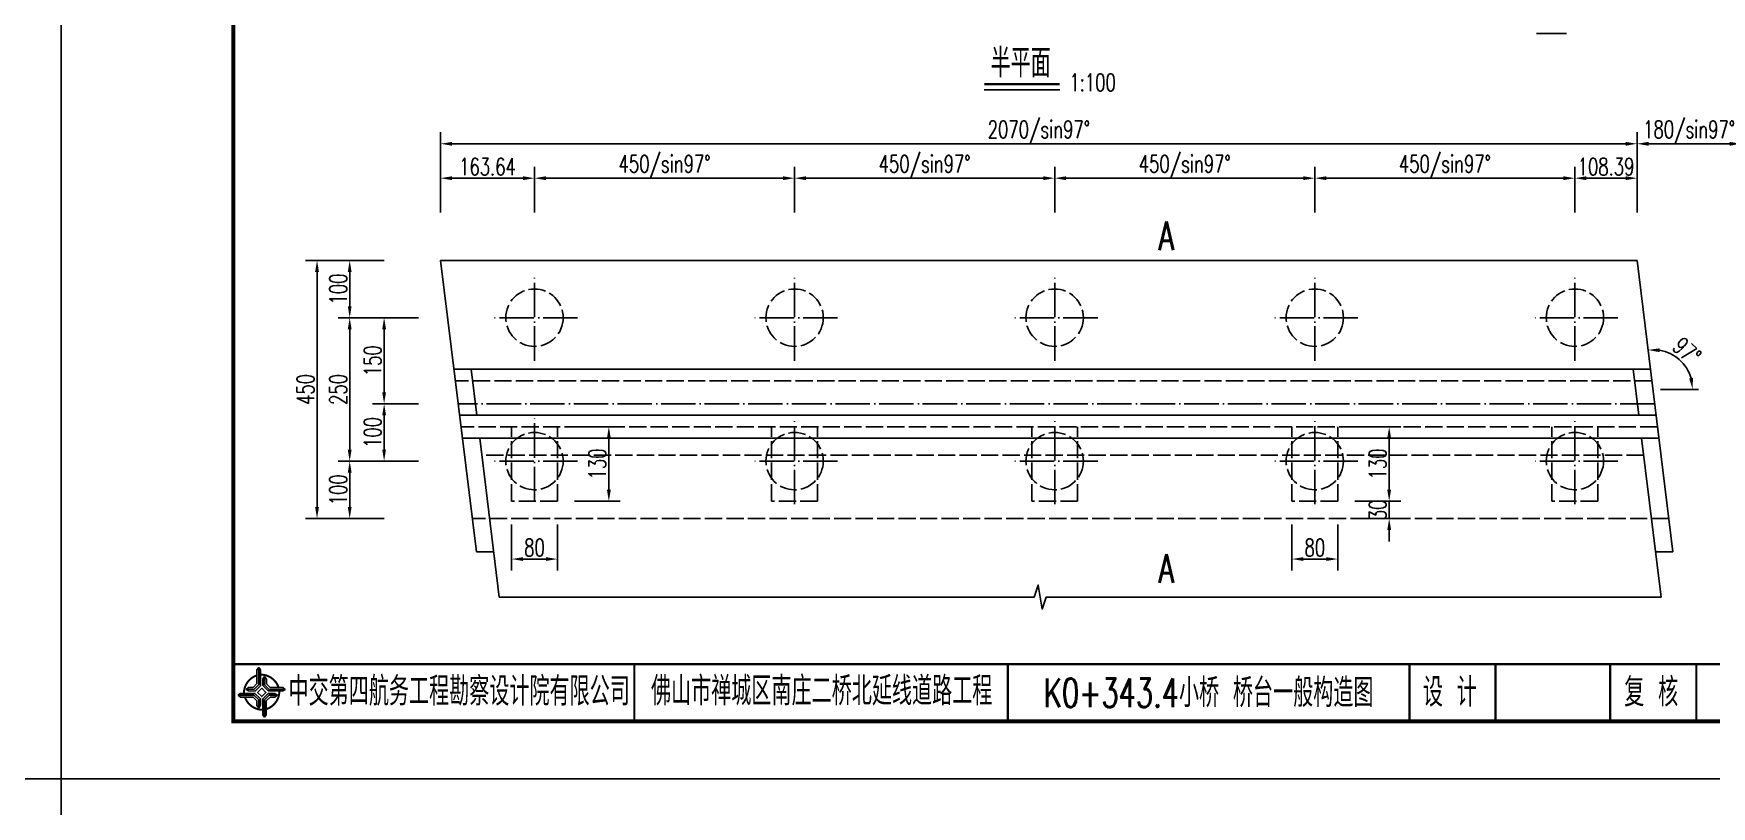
# Model space of a CAD drawing. Header units: millimetres. Extents: x -51 to 12129, y -1309 to -715.
# Drawn here: x 784.5 to 1077, y -1016.5 to -881.7 of the extents above; entities that cross this region are included whole.
import ezdxf
from ezdxf.enums import TextEntityAlignment as Align

# ---------------------------------------------------------------- set-up
doc = ezdxf.new("R2010")
doc.units = ezdxf.units.MM
doc.header["$LTSCALE"] = 0.25
doc.linetypes.add('ACAD_ISO02W100', pattern=[15, 12, -3])
doc.linetypes.add('ACAD_ISO04W100', pattern=[30, 24, -3, 0, -3])
for name, color, linetype in [('中心线', 3, 'ACAD_ISO04W100'), ('图框', 7, 'Continuous'), ('文字', 7, 'Continuous'), ('标注', 4, 'Continuous'), ('粗虚线', 1, 'Continuous'), ('轮廓线', 1, 'Continuous')]:
    doc.layers.add(name, color=color, linetype=linetype)
doc.styles.get("Standard").update_dxf_attribs({"font": 'simplex1.shx', "width": 0.7, "bigfont": 'hztxt.shx'})
doc.dimstyles.new('比例1：100', dxfattribs={"dimtxt": 3, "dimasz": 2, "dimexe": 2, "dimexo": 1, "dimgap": 0.5, "dimtad": 1, "dimlfac": 10, "dimzin": 13, "dimdsep": 46, "dimtxsty": 'Standard', "dimcen": -0.09, "dimclrd": 256, "dimclre": 256, "dimclrt": 7, "dimaunit": 1, "dimadec": 0, "dimazin": 2, "dimtfac": 0.0005, "dimtix": 1, "dimtmove": 2, "dimatfit": 3, "dimfxl": 0, "dimtolj": 1, "dimtzin": 13, "dimarcsym": 0})
doc.dimstyles.new('比例1：50', dxfattribs={"dimscale": 0, "dimtxt": 3, "dimasz": 2, "dimexe": 1, "dimexo": 1, "dimgap": 0.5, "dimtad": 1, "dimdec": 1, "dimlfac": 5, "dimzin": 13, "dimdsep": 46, "dimtxsty": 'Standard', "dimcen": -1, "dimclrd": 256, "dimclre": 256, "dimclrt": 7, "dimaunit": 1, "dimadec": 3, "dimazin": 0, "dimtfac": 0.0005, "dimtdec": 1, "dimtix": 1, "dimtmove": 2, "dimatfit": 3, "dimfxl": 0, "dimtolj": 1, "dimtzin": 13, "dimarcsym": 0})

# ---------------------------------------------------------------- blocks, each defined once
blk = doc.blocks.new('tb')
at = {"lineweight": -3}
h = blk.add_hatch(color=256, dxfattribs=at)
h.paths.add_polyline_path([(-1.23, -0.13), (-3.78, -0.14), (-4.14, -0.41), (-1.4, -0.44), (-0.56, -1.24), (-0.54, -2.62), (-0.27, -2.2), (-0.26, -1.06)])
h.paths.add_polyline_path([(0.13, -1.08), (0.14, -3.86), (0.41, -4.26), (0.44, -1.24), (1.25, -0.43), (2.66, -0.43), (2.26, -0.16), (1.07, -0.15)])
h.paths.add_polyline_path([(1.08, 0.3), (3.62, 0.3), (4.02, 0.56), (1.25, 0.57), (0.43, 1.39), (0.43, 2.8), (0.16, 2.41), (0.15, 1.24)])
h.paths.add_polyline_path([(-0.28, 1.21), (-0.28, 3.99), (-0.56, 4.39), (-0.57, 1.41), (-1.38, 0.6), (-2.74, 0.56), (-2.33, 0.3), (-1.2, 0.29)])
for p, q in [((-0.56, 4.39), (-0.57, 1.41)), ((-1.38, 0.6), (-2.74, 0.56)), ((-0.57, 1.41), (-1.38, 0.6)), ((0.43, 2.8), (0.43, 1.39)), ((0.43, 1.39), (1.25, 0.57)), ((1.25, 0.57), (4.02, 0.56)), ((-4.14, -0.41), (-1.4, -0.44)), ((-1.4, -0.44), (-0.56, -1.24)), ((-0.56, -1.24), (-0.54, -2.62)), ((0.41, -4.26), (0.44, -1.24)), ((0.44, -1.24), (1.25, -0.43)), ((1.25, -0.43), (2.66, -0.43))]:
    blk.add_line(p, q, dxfattribs=at)
at = {"lineweight": -3, "const_width": 0.35, "flags": 128}
for points in [[(-0.9, 3.02, 0.324167), (-3.16, -0.14)], [(2.88, 0.92, 0.324403), (-0.24, 3.15)], [(0.75, -2.86, 0.325418), (3.02, 0.26)], [(-2.98, -0.76, 0.322976), (0.14, -2.98)]]:
    blk.add_lwpolyline(points, format="xyb", dxfattribs=at)
at = {"lineweight": -3, "flags": 128}
for points in [[(-0.9, 3.99), (-0.9, 1.58), (-1.53, 0.91), (-2.34, 0.91), (-2.74, 0.56), (-2.33, 0.3), (-1.2, 0.29), (-0.28, 1.21), (-0.28, 3.99), (-0.56, 4.39)], [(-0.04, 0.77), (0.68, 0.04), (-0.04, -0.69), (-0.77, 0.05)], [(3.62, 0.92), (1.43, 0.92), (0.77, 1.54), (0.77, 2.38), (0.43, 2.8), (0.16, 2.41), (0.15, 1.24), (1.08, 0.3), (3.62, 0.3), (4.02, 0.56)], [(-3.73, -0.76), (-1.54, -0.76), (-0.89, -1.39), (-0.89, -2.21), (-0.54, -2.62), (-0.27, -2.2), (-0.26, -1.06), (-1.23, -0.13), (-3.78, -0.14), (-4.14, -0.41)], [(0.75, -3.85), (0.75, -1.43), (1.4, -0.78), (2.26, -0.78), (2.66, -0.43), (2.26, -0.16), (1.07, -0.15), (0.13, -1.08), (0.14, -3.86), (0.41, -4.26)]]:
    blk.add_lwpolyline(points, close=True, dxfattribs=at)
blk = doc.blocks.new('*D281')
at = {"layer": 'Defpoints', "color": 0}
for p in [(1055.06, -755.33), (846.51, -773.67), (1055.06, -911.64)]:
    blk.add_point(p, dxfattribs=at)
at = {"layer": '标注', "lineweight": -2}
for p, q in [((846.51, -761.33), (846.51, -753.33)), ((1055.06, -761.33), (1055.06, -753.33)), ((848.51, -755.33), (1053.06, -755.33))]:
    blk.add_line(p, q, dxfattribs=at)
at = {"layer": '标注'}
for points in [[(848.51, -755), (848.51, -755.67), (846.51, -755.33)], [(1053.06, -755), (1053.06, -755.67), (1055.06, -755.33)]]:
    blk.add_solid(points, dxfattribs=at)
at = {"layer": '标注', "color": 7, "insert": (950.78, -753.33), "char_height": 3, "attachment_point": 5}
blk.add_mtext('\\A1;2070/sin97%%D', dxfattribs=at)
blk = doc.blocks.new('*D282')
at = {"layer": 'Defpoints', "color": 0}
for p in [(1052.04, -761.33), (849.53, -773.61), (1052.04, -911.58)]:
    blk.add_point(p, dxfattribs=at)
at = {"layer": '标注', "lineweight": -2}
for p, q in [((849.53, -767.33), (849.53, -759.33)), ((1052.04, -767.33), (1052.04, -759.33)), ((851.53, -761.33), (1050.04, -761.33))]:
    blk.add_line(p, q, dxfattribs=at)
at = {"layer": '标注'}
for points in [[(851.53, -761), (851.53, -761.67), (849.53, -761.33)], [(1050.04, -761), (1050.04, -761.67), (1052.04, -761.33)]]:
    blk.add_solid(points, dxfattribs=at)
at = {"layer": '标注', "color": 7, "insert": (950.78, -759.33), "char_height": 3, "attachment_point": 5}
blk.add_mtext('\\A1;2010/sin97%%D', dxfattribs=at)
blk = doc.blocks.new('*D783')
at = {"layer": 'Defpoints', "color": 0}
for p in [(1064.01, -906.95), (1064.01, -918.71), (1053.17, -923.71)]:
    blk.add_point(p, dxfattribs=at)
at = {"layer": '标注', "lineweight": -2}
for p, q in [((1053.17, -912.95), (1053.17, -904.95)), ((1064.01, -912.95), (1064.01, -904.95)), ((1055.17, -906.95), (1062.01, -906.95))]:
    blk.add_line(p, q, dxfattribs=at)
at = {"layer": '标注'}
for points in [[(1055.17, -906.62), (1055.17, -907.29), (1053.17, -906.95)], [(1062.01, -906.62), (1062.01, -907.29), (1064.01, -906.95)]]:
    blk.add_solid(points, dxfattribs=at)
at = {"layer": '标注', "color": 7, "insert": (1058.59, -904.95), "char_height": 3, "attachment_point": 5}
blk.add_mtext('\\A1;108.39', dxfattribs=at)
blk = doc.blocks.new('*D784')
at = {"layer": 'Defpoints', "color": 0}
for p in [(1007.83, -906.95), (1007.83, -928.71), (1053.17, -928.71)]:
    blk.add_point(p, dxfattribs=at)
at = {"layer": '标注', "lineweight": -2}
for p, q in [((1007.83, -912.95), (1007.83, -904.95)), ((1053.17, -912.95), (1053.17, -904.95)), ((1051.17, -906.95), (1009.83, -906.95))]:
    blk.add_line(p, q, dxfattribs=at)
at = {"layer": '标注'}
for points in [[(1009.83, -906.62), (1009.83, -907.29), (1007.83, -906.95)], [(1051.17, -906.62), (1051.17, -907.29), (1053.17, -906.95)]]:
    blk.add_solid(points, dxfattribs=at)
at = {"layer": '标注', "color": 7, "insert": (1030.5, -904.95), "char_height": 3, "attachment_point": 5}
blk.add_mtext('\\A1;450/sin97%%D', dxfattribs=at)
blk = doc.blocks.new('*D785')
at = {"layer": 'Defpoints', "color": 0}
for p in [(962.49, -906.95), (962.49, -928.71), (1007.83, -928.71)]:
    blk.add_point(p, dxfattribs=at)
at = {"layer": '标注', "lineweight": -2}
for p, q in [((962.49, -912.95), (962.49, -904.95)), ((1007.83, -912.95), (1007.83, -904.95)), ((1005.83, -906.95), (964.49, -906.95))]:
    blk.add_line(p, q, dxfattribs=at)
at = {"layer": '标注'}
for points in [[(964.49, -906.62), (964.49, -907.29), (962.49, -906.95)], [(1005.83, -906.62), (1005.83, -907.29), (1007.83, -906.95)]]:
    blk.add_solid(points, dxfattribs=at)
at = {"layer": '标注', "color": 7, "insert": (985.16, -904.95), "char_height": 3, "attachment_point": 5}
blk.add_mtext('\\A1;450/sin97%%D', dxfattribs=at)
blk = doc.blocks.new('*D786')
at = {"layer": 'Defpoints', "color": 0}
for p in [(917.15, -906.95), (917.15, -928.71), (962.49, -928.71)]:
    blk.add_point(p, dxfattribs=at)
at = {"layer": '标注', "lineweight": -2}
for p, q in [((917.15, -912.95), (917.15, -904.95)), ((962.49, -912.95), (962.49, -904.95)), ((960.49, -906.95), (919.15, -906.95))]:
    blk.add_line(p, q, dxfattribs=at)
at = {"layer": '标注'}
for points in [[(919.15, -906.62), (919.15, -907.29), (917.15, -906.95)], [(960.49, -906.62), (960.49, -907.29), (962.49, -906.95)]]:
    blk.add_solid(points, dxfattribs=at)
at = {"layer": '标注', "color": 7, "insert": (939.82, -904.95), "char_height": 3, "attachment_point": 5}
blk.add_mtext('\\A1;450/sin97%%D', dxfattribs=at)
blk = doc.blocks.new('*D787')
at = {"layer": 'Defpoints', "color": 0}
for p in [(871.82, -906.95), (871.82, -928.71), (917.15, -928.71)]:
    blk.add_point(p, dxfattribs=at)
at = {"layer": '标注', "lineweight": -2}
for p, q in [((871.82, -912.95), (871.82, -904.95)), ((917.15, -912.95), (917.15, -904.95)), ((915.15, -906.95), (873.82, -906.95))]:
    blk.add_line(p, q, dxfattribs=at)
at = {"layer": '标注'}
for points in [[(873.82, -906.62), (873.82, -907.29), (871.82, -906.95)], [(915.15, -906.62), (915.15, -907.29), (917.15, -906.95)]]:
    blk.add_solid(points, dxfattribs=at)
at = {"layer": '标注', "color": 7, "insert": (894.49, -904.95), "char_height": 3, "attachment_point": 5}
blk.add_mtext('\\A1;450/sin97%%D', dxfattribs=at)
blk = doc.blocks.new('*D788')
at = {"layer": 'Defpoints', "color": 0}
for p in [(855.45, -906.95), (855.45, -921.28), (871.82, -926.21)]:
    blk.add_point(p, dxfattribs=at)
at = {"layer": '标注', "lineweight": -2}
for p, q in [((855.45, -912.95), (855.45, -904.95)), ((871.82, -912.95), (871.82, -904.95)), ((869.82, -906.95), (857.45, -906.95))]:
    blk.add_line(p, q, dxfattribs=at)
at = {"layer": '标注'}
for points in [[(857.45, -906.62), (857.45, -907.29), (855.45, -906.95)], [(869.82, -906.62), (869.82, -907.29), (871.82, -906.95)]]:
    blk.add_solid(points, dxfattribs=at)
at = {"layer": '标注', "color": 7, "insert": (863.63, -904.95), "char_height": 3, "attachment_point": 5}
blk.add_mtext('\\A1;163.64', dxfattribs=at)
blk = doc.blocks.new('*D789')
at = {"layer": 'Defpoints', "color": 0}
for p in [(855.45, -900.95), (855.45, -921.28), (1064.01, -921.28)]:
    blk.add_point(p, dxfattribs=at)
at = {"layer": '标注', "lineweight": -2}
for p, q in [((855.45, -906.95), (855.45, -898.95)), ((1064.01, -906.95), (1064.01, -898.95)), ((1062.01, -900.95), (857.45, -900.95))]:
    blk.add_line(p, q, dxfattribs=at)
at = {"layer": '标注'}
for points in [[(857.45, -900.62), (857.45, -901.29), (855.45, -900.95)], [(1062.01, -900.62), (1062.01, -901.29), (1064.01, -900.95)]]:
    blk.add_solid(points, dxfattribs=at)
at = {"layer": '标注', "color": 7, "insert": (959.73, -898.95), "char_height": 3, "attachment_point": 5}
blk.add_mtext('\\A1;2070/sin97%%D', dxfattribs=at)
blk = doc.blocks.new('*D791')
at = {"layer": 'Defpoints', "color": 0}
for p in [(833.92, -921.28), (857.86, -921.28), (857.86, -966.28)]:
    blk.add_point(p, dxfattribs=at)
at = {"layer": '标注', "lineweight": -2}
for p, q in [((839.92, -921.28), (831.92, -921.28)), ((833.92, -964.28), (833.92, -923.28)), ((839.92, -966.28), (831.92, -966.28))]:
    blk.add_line(p, q, dxfattribs=at)
at = {"layer": '标注'}
for points in [[(833.58, -923.28), (834.25, -923.28), (833.92, -921.28)], [(833.58, -964.28), (834.25, -964.28), (833.92, -966.28)]]:
    blk.add_solid(points, dxfattribs=at)
at = {"layer": '标注', "color": 7, "insert": (831.92, -943.78), "char_height": 3, "attachment_point": 5, "rotation": 90}
blk.add_mtext('\\A1;450', dxfattribs=at)
blk = doc.blocks.new('*D792')
at = {"layer": 'Defpoints', "color": 0}
for p in [(857.56, -921.28), (839.61, -931.28), (858.79, -931.28)]:
    blk.add_point(p, dxfattribs=at)
at = {"layer": '标注', "lineweight": -2}
for p, q in [((845.61, -921.28), (837.61, -921.28)), ((839.61, -923.28), (839.61, -929.28)), ((845.61, -931.28), (837.61, -931.28))]:
    blk.add_line(p, q, dxfattribs=at)
at = {"layer": '标注'}
for points in [[(839.28, -923.28), (839.94, -923.28), (839.61, -921.28)], [(839.28, -929.28), (839.94, -929.28), (839.61, -931.28)]]:
    blk.add_solid(points, dxfattribs=at)
at = {"layer": '标注', "color": 7, "insert": (837.61, -926.28), "char_height": 3, "attachment_point": 5, "rotation": 90}
blk.add_mtext('\\A1;100', dxfattribs=at)
blk = doc.blocks.new('*D793')
at = {"layer": 'Defpoints', "color": 0}
for p in [(858.48, -931.28), (839.61, -956.28), (858.79, -956.28)]:
    blk.add_point(p, dxfattribs=at)
at = {"layer": '标注', "lineweight": -2}
for p, q in [((845.61, -931.28), (837.61, -931.28)), ((839.61, -933.28), (839.61, -954.28)), ((845.61, -956.28), (837.61, -956.28))]:
    blk.add_line(p, q, dxfattribs=at)
at = {"layer": '标注'}
for points in [[(839.28, -933.28), (839.94, -933.28), (839.61, -931.28)], [(839.28, -954.28), (839.94, -954.28), (839.61, -956.28)]]:
    blk.add_solid(points, dxfattribs=at)
at = {"layer": '标注', "color": 7, "insert": (837.61, -943.78), "char_height": 3, "attachment_point": 5, "rotation": 90}
blk.add_mtext('\\A1;250', dxfattribs=at)
blk = doc.blocks.new('*D790')
at = {"layer": 'Defpoints', "color": 0}
for p in [(1064.01, -900.95), (1082.14, -915.22), (1064.01, -969.57)]:
    blk.add_point(p, dxfattribs=at)
at = {"layer": '标注', "lineweight": -2}
for p, q in [((1064.01, -906.95), (1064.01, -898.95)), ((1082.14, -906.95), (1082.14, -898.95)), ((1080.14, -900.95), (1066.01, -900.95))]:
    blk.add_line(p, q, dxfattribs=at)
at = {"layer": '标注'}
for points in [[(1066.01, -900.62), (1066.01, -901.29), (1064.01, -900.95)], [(1080.14, -900.62), (1080.14, -901.29), (1082.14, -900.95)]]:
    blk.add_solid(points, dxfattribs=at)
at = {"layer": '标注', "color": 7, "insert": (1073.07, -898.95), "char_height": 3, "attachment_point": 5}
blk.add_mtext('\\A1;180/sin97%%D', dxfattribs=at)
blk = doc.blocks.new('*D794')
at = {"layer": 'Defpoints', "color": 0}
for p in [(859.1, -956.28), (839.61, -966.28), (904.85, -966.28)]:
    blk.add_point(p, dxfattribs=at)
at = {"layer": '标注', "lineweight": -2}
for p, q in [((845.61, -956.28), (837.61, -956.28)), ((839.61, -958.28), (839.61, -964.28)), ((845.61, -966.28), (837.61, -966.28))]:
    blk.add_line(p, q, dxfattribs=at)
at = {"layer": '标注'}
for points in [[(839.28, -958.28), (839.94, -958.28), (839.61, -956.28)], [(839.28, -964.28), (839.94, -964.28), (839.61, -966.28)]]:
    blk.add_solid(points, dxfattribs=at)
at = {"layer": '标注', "color": 7, "insert": (837.61, -961.28), "char_height": 3, "attachment_point": 5, "rotation": 90}
blk.add_mtext('\\A1;100', dxfattribs=at)
blk = doc.blocks.new('*D795')
at = {"layer": 'Defpoints', "color": 0}
for p in [(1064.01, -921.28), (1072.62, -940.07), (858.52, -943.78), (1067.08, -943.78), (1070.25, -972.12)]:
    blk.add_point(p, dxfattribs=at)
at = {"layer": '标注', "lineweight": -2}
blk.add_line((1068.08, -943.78), (1074.7, -943.78), dxfattribs=at)
blk.add_arc((1066.77, -943.78), 6.93, 16.5953, 80.4047, dxfattribs=at)
at = {"layer": '标注'}
for points in [[(1067.92, -937.28), (1067.93, -936.61), (1065.93, -936.9)], [(1073.74, -941.75), (1073.08, -941.85), (1073.7, -943.78)]]:
    blk.add_solid(points, dxfattribs=at)
at = {"layer": '标注', "color": 7, "insert": (1072.69, -937.09), "char_height": 3, "attachment_point": 5, "rotation": 318.5}
blk.add_mtext('\\A1;97%%D', dxfattribs=at)
blk = doc.blocks.new('*D836')
at = {"layer": 'Defpoints', "color": 0}
for p in [(864.32, -931.28), (845.61, -946.28), (864.32, -946.28)]:
    blk.add_point(p, dxfattribs=at)
at = {"layer": '标注', "lineweight": -2}
for p, q in [((851.61, -931.28), (843.61, -931.28)), ((845.61, -933.28), (845.61, -944.28)), ((851.61, -946.28), (843.61, -946.28))]:
    blk.add_line(p, q, dxfattribs=at)
at = {"layer": '标注'}
for points in [[(845.28, -933.28), (845.94, -933.28), (845.61, -931.28)], [(845.28, -944.28), (845.94, -944.28), (845.61, -946.28)]]:
    blk.add_solid(points, dxfattribs=at)
at = {"layer": '标注', "color": 7, "insert": (843.61, -938.78), "char_height": 3, "attachment_point": 5, "rotation": 90}
blk.add_mtext('\\A1;150', dxfattribs=at)
blk = doc.blocks.new('*D837')
at = {"layer": 'Defpoints', "color": 0}
for p in [(865.16, -946.28), (845.61, -956.28), (865.16, -956.28)]:
    blk.add_point(p, dxfattribs=at)
at = {"layer": '标注', "lineweight": -2}
for p, q in [((851.61, -946.28), (843.61, -946.28)), ((845.61, -948.28), (845.61, -954.28)), ((851.61, -956.28), (843.61, -956.28))]:
    blk.add_line(p, q, dxfattribs=at)
at = {"layer": '标注'}
for points in [[(845.28, -948.28), (845.94, -948.28), (845.61, -946.28)], [(845.28, -954.28), (845.94, -954.28), (845.61, -956.28)]]:
    blk.add_solid(points, dxfattribs=at)
at = {"layer": '标注', "color": 7, "insert": (843.61, -951.28), "char_height": 3, "attachment_point": 5, "rotation": 90}
blk.add_mtext('\\A1;100', dxfattribs=at)
blk = doc.blocks.new('*D838')
at = {"layer": 'Defpoints', "color": 0}
for p in [(874.82, -950.28), (874.82, -963.28), (884.78, -963.28)]:
    blk.add_point(p, dxfattribs=at)
at = {"layer": '标注', "lineweight": -2}
for p, q in [((878.78, -950.28), (886.78, -950.28)), ((884.78, -952.28), (884.78, -961.28)), ((878.78, -963.28), (886.78, -963.28))]:
    blk.add_line(p, q, dxfattribs=at)
at = {"layer": '标注'}
for points in [[(884.45, -952.28), (885.12, -952.28), (884.78, -950.28)], [(884.45, -961.28), (885.12, -961.28), (884.78, -963.28)]]:
    blk.add_solid(points, dxfattribs=at)
at = {"layer": '标注', "color": 7, "insert": (882.78, -956.78), "char_height": 3, "attachment_point": 5, "rotation": 90}
blk.add_mtext('\\A1;130', dxfattribs=at)
blk = doc.blocks.new('*D839')
at = {"layer": 'Defpoints', "color": 0}
for p in [(867.82, -963.28), (875.82, -963.28), (875.82, -973.35)]:
    blk.add_point(p, dxfattribs=at)
at = {"layer": '标注', "lineweight": -2}
for p, q in [((867.82, -967.35), (867.82, -975.35)), ((875.82, -967.35), (875.82, -975.35)), ((869.82, -973.35), (873.82, -973.35))]:
    blk.add_line(p, q, dxfattribs=at)
at = {"layer": '标注'}
for points in [[(869.82, -973.02), (869.82, -973.68), (867.82, -973.35)], [(873.82, -973.02), (873.82, -973.68), (875.82, -973.35)]]:
    blk.add_solid(points, dxfattribs=at)
at = {"layer": '标注', "color": 7, "insert": (871.82, -971.35), "char_height": 3, "attachment_point": 5}
blk.add_mtext('\\A1;80', dxfattribs=at)
blk = doc.blocks.new('*D840')
at = {"layer": 'Defpoints', "color": 0}
for p in [(1010.83, -950.28), (1010.83, -963.28), (1020.8, -963.28)]:
    blk.add_point(p, dxfattribs=at)
at = {"layer": '标注', "lineweight": -2}
for p, q in [((1014.8, -950.28), (1022.8, -950.28)), ((1020.8, -952.28), (1020.8, -961.28)), ((1014.8, -963.28), (1022.8, -963.28))]:
    blk.add_line(p, q, dxfattribs=at)
at = {"layer": '标注'}
for points in [[(1020.46, -952.28), (1021.13, -952.28), (1020.8, -950.28)], [(1020.46, -961.28), (1021.13, -961.28), (1020.8, -963.28)]]:
    blk.add_solid(points, dxfattribs=at)
at = {"layer": '标注', "color": 7, "insert": (1018.8, -956.78), "char_height": 3, "attachment_point": 5, "rotation": 90}
blk.add_mtext('\\A1;130', dxfattribs=at)
blk = doc.blocks.new('*D841')
at = {"layer": 'Defpoints', "color": 0}
for p in [(1003.83, -963.28), (1011.83, -963.28), (1011.83, -973.35)]:
    blk.add_point(p, dxfattribs=at)
at = {"layer": '标注', "lineweight": -2}
for p, q in [((1003.83, -967.35), (1003.83, -975.35)), ((1011.83, -967.35), (1011.83, -975.35)), ((1005.83, -973.35), (1009.83, -973.35))]:
    blk.add_line(p, q, dxfattribs=at)
at = {"layer": '标注'}
for points in [[(1005.83, -973.02), (1005.83, -973.68), (1003.83, -973.35)], [(1009.83, -973.02), (1009.83, -973.68), (1011.83, -973.35)]]:
    blk.add_solid(points, dxfattribs=at)
at = {"layer": '标注', "color": 7, "insert": (1007.83, -971.35), "char_height": 3, "attachment_point": 5}
blk.add_mtext('\\A1;80', dxfattribs=at)
blk = doc.blocks.new('*D844')
at = {"layer": 'Defpoints', "color": 0}
for p in [(1010.83, -963.28), (1010.83, -966.28), (1020.8, -966.28)]:
    blk.add_point(p, dxfattribs=at)
at = {"layer": '标注', "lineweight": -2}
for p, q in [((1020.8, -961.28), (1020.8, -959.28)), ((1014.8, -963.28), (1022.8, -963.28)), ((1020.8, -963.28), (1020.8, -966.28)), ((1014.8, -966.28), (1022.8, -966.28)), ((1020.8, -968.28), (1020.8, -970.28))]:
    blk.add_line(p, q, dxfattribs=at)
at = {"layer": '标注'}
for points in [[(1020.46, -961.28), (1021.13, -961.28), (1020.8, -963.28)], [(1020.46, -968.28), (1021.13, -968.28), (1020.8, -966.28)]]:
    blk.add_solid(points, dxfattribs=at)
at = {"layer": '标注', "color": 7, "insert": (1018.8, -964.78), "char_height": 3, "attachment_point": 5, "rotation": 90}
blk.add_mtext('\\A1;30', dxfattribs=at)
blk = doc.blocks.new('123')
at = {"layer": '图框', "color": 2}
blk.add_lwpolyline([(369.33, -1011.65), (369.33, -714.65), (-50.67, -714.65), (-50.67, -1011.65)], close=True, dxfattribs=at)

msp = doc.modelspace()

# ---------------------------------------------------------------- linework, layer by layer
for points, const_width in [([(1199.33091, -724.65472), (819.33091, -724.65472), (819.33091, -1001.65472), (1199.33091, -1001.65472), (1199.33091, -724.65472)], 0.7), ([(819.33091, -991.65472), (1199.33091, -991.65472)], 0.4)]:
    msp.add_lwpolyline(points, dxfattribs=dict(const_width=const_width))
at = {"ltscale": 2}
msp.add_lwpolyline([(865.68335, -979.98487), (958.91882, -979.98487), (959.61882, -977.88487), (960.31882, -982.08487), (961.01882, -979.98487), (1068.19289, -979.98487)], dxfattribs=at)
at = {"layer": '中心线'}
for p, q in [((871.81651, -938.77708), (871.81651, -923.77708)), ((917.15445, -938.77708), (917.15445, -923.77708)), ((962.4924, -938.77708), (962.4924, -923.77708)), ((1007.83034, -938.77708), (1007.83034, -923.77708)), ((1053.16828, -938.77708), (1053.16828, -923.77708)), ((879.31651, -931.27708), (864.31651, -931.27708)), ((924.65445, -931.27708), (909.65445, -931.27708)), ((969.9924, -931.27708), (954.9924, -931.27708)), ((1015.33034, -931.27708), (1000.33034, -931.27708)), ((1060.66828, -931.27708), (1045.66828, -931.27708)), ((1067.07662, -946.27708), (858.52202, -946.27708)), ((871.81651, -963.27708), (871.81651, -948.77708)), ((917.15445, -963.77708), (917.15445, -948.77708)), ((962.4924, -963.77708), (962.4924, -948.77708)), ((1007.83034, -963.77708), (1007.83034, -948.77708)), ((1053.16828, -963.77708), (1053.16828, -948.77708)), ((879.31651, -956.27708), (864.31651, -956.27708)), ((924.65445, -956.27708), (909.65445, -956.27708)), ((969.9924, -956.27708), (954.9924, -956.27708)), ((1015.33034, -956.27708), (1000.33034, -956.27708)), ((1060.66828, -956.27708), (1045.66828, -956.27708))]:
    msp.add_line(p, q, dxfattribs=at)
at = {"layer": '图框', "const_width": 0.4}
for points in [[(889.22434, -991.65472), (889.22434, -1001.65472)], [(954.33091, -1001.65472), (954.33091, -991.65472)], [(1024.33091, -1001.65472), (1024.33091, -991.65472)], [(1039.33091, -1001.65472), (1039.33091, -991.65472)], [(1059.33091, -1001.65472), (1059.33091, -991.65472)], [(1074.33091, -1001.65472), (1074.33091, -991.65472)]]:
    msp.add_lwpolyline(points, dxfattribs=at)
at = {"layer": '文字'}
msp.add_line((950.22691, -891.55745), (963.38453, -891.55745), dxfattribs=at)
at = {"layer": '文字', "const_width": 0.4}
msp.add_lwpolyline([(950.22691, -890.55745), (963.38453, -890.55745)], dxfattribs=at)
at = {"layer": '文字'}
for points in [[(981.73932, -914.14768, 0, 0.7, 0), (983.73932, -914.14768, 0, 0, 0), (986.23932, -914.14768, 0, 0, 0), (986.23932, -918.9445, 0, 0, 0)], [(981.73932, -977.66332, 0, 0.7, 0), (983.73932, -977.66332, 0, 0, 0), (986.23932, -977.66332, 0, 0, 0), (986.23932, -972.8665, 0, 0, 0)]]:
    msp.add_lwpolyline(points, format="xyseb", dxfattribs=at)
at = {"layer": '标注'}
msp.add_line((1046.45907, -881.73655), (1051.70854, -881.73655), dxfattribs=at)
at = {"layer": '粗虚线', "linetype": 'ACAD_ISO02W100'}
for p, q in [((1066.58549, -942.27708), (858.03089, -942.27708)), ((1067.56776, -950.27708), (859.01316, -950.27708)), ((867.81651, -963.27708), (867.81651, -950.27708)), ((875.81651, -963.27708), (875.81651, -950.27708)), ((913.15445, -963.27708), (913.15445, -950.27708)), ((921.15445, -963.27708), (921.15445, -950.27708)), ((958.4924, -963.27708), (958.4924, -950.27708)), ((966.4924, -963.27708), (966.4924, -950.27708)), ((1003.83034, -963.27708), (1003.83034, -950.27708)), ((1011.83034, -963.27708), (1011.83034, -950.27708)), ((1049.16828, -963.27708), (1049.16828, -950.27708)), ((1057.16828, -963.27708), (1057.16828, -950.27708)), ((1065.15793, -955.26708), (862.64839, -955.26708)), ((875.81651, -963.27708), (867.81651, -963.27708)), ((921.15445, -963.27708), (913.15445, -963.27708)), ((966.4924, -963.27708), (958.4924, -963.27708)), ((1011.83034, -963.27708), (1003.83034, -963.27708)), ((1057.16828, -963.27708), (1049.16828, -963.27708)), ((1069.53231, -966.27708), (860.97771, -966.27708))]:
    msp.add_line(p, q, dxfattribs=at)
for centre in [(871.81651, -931.27708), (917.15445, -931.27708), (962.4924, -931.27708), (1007.83034, -931.27708), (1053.16828, -931.27708), (871.81651, -956.27708), (917.15445, -956.27708), (962.4924, -956.27708), (1007.83034, -956.27708), (1053.16828, -956.27708)]:
    msp.add_circle(centre, 5, dxfattribs=at)
at = {"layer": '轮廓线'}
for p, q in [((861.69489, -972.118), (855.45241, -921.27708)), ((855.45241, -921.27708), (1064.00701, -921.27708)), ((1064.00701, -921.27708), (1070.24949, -972.118)), ((1066.33869, -940.26708), (857.78409, -940.26708)), ((861.78889, -948.26708), (860.80662, -940.26708)), ((1063.31616, -940.26708), (1064.29844, -948.26708)), ((1067.32097, -948.26708), (858.76637, -948.26708)), ((1067.8121, -952.26708), (859.2575, -952.26708)), ((865.68335, -979.98487), (862.28003, -952.26708)), ((1064.78957, -952.26708), (1068.19289, -979.98487)), ((864.71742, -972.118), (861.69489, -972.118)), ((1070.24949, -972.118), (1067.22696, -972.118))]:
    msp.add_line(p, q, dxfattribs=at)

# ---------------------------------------------------------------- block references
at = {"lineweight": -3}
msp.add_blockref('tb', (824.32664, -996.64938), dxfattribs=at)
at = {"layer": '标注'}
for p in [(420, 0), (840, 0), (420, -297), (840, -297)]:
    msp.add_blockref('123', p, dxfattribs=at)

# ---------------------------------------------------------------- texts
at = {"layer": '图框', "width": 0.7}
for s, p in [('中交第四航务工程勘察设计院有限公司', (858.69602, -996.40628)), ('佛山市禅城区南庄二桥北延线道路工程', (921.87517, -996.34002)), ('K0+343.4小桥 桥台一般构造图', (989.33091, -996.65472)), ('设 计', (1031.37558, -996.56013)), ('复 核', (1066.47039, -996.56013))]:
    msp.add_text(s, height=5, dxfattribs=at).set_placement(p, align=Align.MIDDLE_CENTER)
at = {"layer": '文字', "width": 0.7}
for s, height, p in [('半平面', 5, (956.5616, -886.88731)), ('1:100', 3, (969.09881, -890.25836))]:
    msp.add_text(s, height=height, dxfattribs=at).set_placement(p, align=Align.MIDDLE_CENTER)
at = {"layer": '文字', "text_generation_flag": 2, "width": 0.7}
for p in [(981.97007, -917.01144), (981.97007, -974.97765)]:
    msp.add_text('A', height=5, dxfattribs=at).set_placement(p, align=Align.MIDDLE_CENTER)

# ---------------------------------------------------------------- dimensions: what is measured, and where the dimension line sits
at = {"layer": '标注'}
for base, p1, p2, text, picture, middle in [((1055.06037, -755.33233), (846.50577, -773.66826), (1055.06037, -911.639), '2070/sin97%%D', '*D281', (950.78307, -753.33233)), ((1052.03784, -761.33233), (849.5283, -773.60841), (1052.03784, -911.57915), '2010/sin97%%D', '*D282', (950.78307, -759.33233))]:
    dim = msp.add_linear_dim(base=base, p1=p1, p2=p2, text=text, dimstyle='比例1：100', dxfattribs=at)
    dim.commit()
    dim.dimension.update_dxf_attribs({"geometry": picture, "text_midpoint": middle})
for base, p1, p2, text, picture, middle in [((855.45241, -900.95196), (1064.00701, -921.27708), (855.45241, -921.27708), '2070/sin97%%D', '*D789', (959.72971, -898.95196)), ((1064.00701, -900.95196), (1082.14201, -915.21868), (1064.00701, -969.56612), '180/sin97%%D', '*D790', (1073.07451, -898.95196)), ((871.81651, -906.95196), (917.15445, -928.7061), (871.81651, -928.7061), '450/sin97%%D', '*D787', (894.48548, -904.95196)), ((917.15445, -906.95196), (962.4924, -928.7061), (917.15445, -928.7061), '450/sin97%%D', '*D786', (939.82342, -904.95196)), ((962.4924, -906.95196), (1007.83034, -928.7061), (962.4924, -928.7061), '450/sin97%%D', '*D785', (985.16137, -904.95196)), ((1007.83034, -906.95196), (1053.16828, -928.7061), (1007.83034, -928.7061), '450/sin97%%D', '*D784', (1030.49931, -904.95196))]:
    dim = msp.add_linear_dim(base=base, p1=p1, p2=p2, angle=180, text=text, dimstyle='比例1：100', dxfattribs=at)
    dim.commit()
    dim.dimension.update_dxf_attribs({"geometry": picture, "text_midpoint": middle})
for base, p1, p2, angle, picture, middle in [((855.45241, -906.95196), (871.81651, -926.2061), (855.45241, -921.27708), 180, '*D788', (863.63446, -904.95196)), ((1064.00701, -906.95196), (1053.16828, -923.7061), (1064.00701, -918.7061), 180, '*D783', (1058.58764, -904.95196)), ((833.91556, -921.27708), (857.86231, -966.27708), (857.86231, -921.27708), 90, '*D791', (831.91556, -943.77708)), ((839.6086, -931.27708), (857.55534, -921.27708), (858.79114, -931.27708), 90, '*D792', (837.6086, -926.27708)), ((839.6086, -956.27708), (858.48418, -931.27708), (858.79114, -956.27708), 90, '*D793', (837.6086, -943.77708)), ((845.6086, -946.27708), (864.31651, -931.27708), (864.31651, -946.27708), 90, '*D836', (843.6086, -938.77708)), ((845.6086, -956.27708), (865.16083, -946.27708), (865.16083, -956.27708), 90, '*D837', (843.6086, -951.27708)), ((884.78316, -963.27708), (874.81651, -950.27708), (874.81651, -963.27708), 90, '*D838', (882.78316, -956.77708)), ((1020.79699, -963.27708), (1010.83034, -950.27708), (1010.83034, -963.27708), 90, '*D840', (1018.79699, -956.77708)), ((839.6086, -966.27708), (859.0981, -956.27708), (904.85168, -966.27708), 90, '*D794', (837.6086, -961.27708)), ((1020.79699, -966.27708), (1010.83034, -963.27708), (1010.83034, -966.27708), 90, '*D844', (1018.79699, -964.77708))]:
    dim = msp.add_linear_dim(base=base, p1=p1, p2=p2, angle=angle, dimstyle='比例1：100', dxfattribs=at)
    dim.commit()
    dim.dimension.update_dxf_attribs({"geometry": picture, "text_midpoint": middle})
dim = msp.add_angular_dim_2l(base=(1072.62456, -940.071), line1=((1064.00701, -921.27708), (1070.24949, -972.118)), line2=((1067.07662, -943.77708), (858.52202, -943.77708)), text='97%%D', dimstyle='比例1：50', override={"dimscale": 1}, dxfattribs=at)
dim.commit()
dim.dimension.update_dxf_attribs({"geometry": '*D795', "text_midpoint": (1072.68638, -937.08945)})
for base, p1, p2, picture, middle in [((875.81651, -973.34859), (867.81651, -963.27708), (875.81651, -963.27708), '*D839', (871.81651, -971.34859)), ((1011.83034, -973.34859), (1003.83034, -963.27708), (1011.83034, -963.27708), '*D841', (1007.83034, -971.34859))]:
    dim = msp.add_linear_dim(base=base, p1=p1, p2=p2, dimstyle='比例1：100', dxfattribs=at)
    dim.commit()
    dim.dimension.update_dxf_attribs({"geometry": picture, "text_midpoint": middle})

doc.saveas('drawing.dxf')
